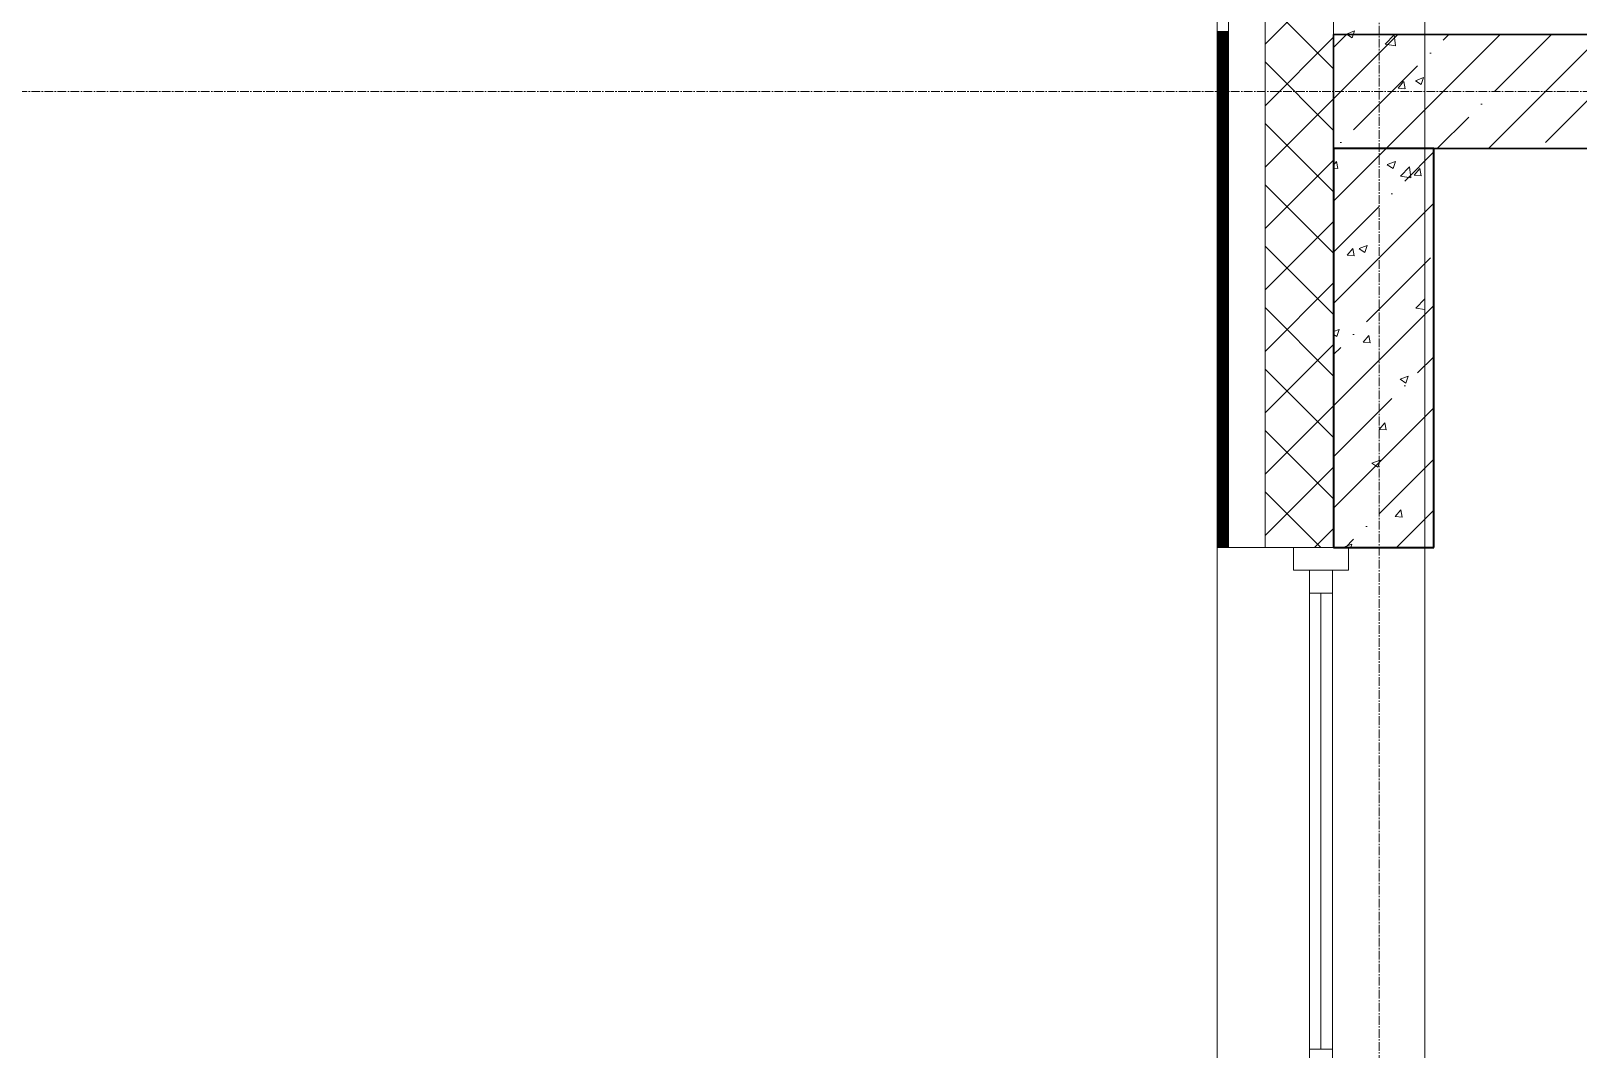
# Model space of a CAD drawing. Header units: millimetres. Extents: x -24360 to 609566, y -391049 to 148426.
# Drawn here: x -2955 to 436, y 61800 to 64033 of the extents above; entities that cross this region are included whole.
import ezdxf

# ---------------------------------------------------------------- set-up
doc = ezdxf.new("R2010")
doc.units = ezdxf.units.MM
doc.linetypes.add('CENTER2', pattern=[28.575, 19.05, -3.175, 3.175, -3.175])
doc.linetypes.add('HIDDEN2', pattern=[4.7625, 3.175, -1.5875])
doc.layers.get('Defpoints').update_dxf_attribs({"color": 140})
for name, color, linetype, lineweight in [('A-Wall_Материал_Газоблок_Контур', 250, 'Continuous', 0), ('АР_Колонны', 70, 'Continuous', 30), ('АР_Окна', 4, 'Continuous', 5), ('АР_Оси_РД_размер', 8, 'Continuous', 0), ('АР_Стены ЖБ', 7, 'Continuous', 30), ('АР_Стены ПЕНОблок', 52, 'Continuous', 20), ('АР_Тонкая', 254, 'Continuous', 5), ('АР_Утеплитель', 31, 'Continuous', 0), ('АР_Штриховка', 8, 'Continuous', 0)]:
    doc.layers.add(name, color=color, linetype=linetype, lineweight=lineweight)
doc.layers.add('АР_Оси_РД_100', color=7, linetype='Continuous', lineweight=0, true_color=0x525252)
doc.layers.add('РД_Оси_100', color=7, linetype='Continuous', lineweight=0, true_color=0x525252)
doc.styles.add('style1', font='ARIALN.TTF')
doc.dimstyles.new('Dim100_ареал', dxfattribs={"dimscale": 100, "dimtxt": 2.5, "dimasz": 1, "dimexe": 1, "dimexo": 1, "dimgap": 0.5, "dimtad": 1, "dimzin": 12, "dimdsep": 46, "dimtxsty": 'style1', "dimblk": 'ARCHTICK', "dimcen": 1, "dimdle": 1, "dimclrd": 256, "dimclre": 256, "dimaunit": 1, "dimadec": 0, "dimazin": 3, "dimtfac": 1, "dimtmove": 1, "dimatfit": 3, "dimldrblk": 'OPEN30', "dimfxl": 4, "dimfxlon": 1, "dimtolj": 1, "dimtzin": 0, "dimlwd": 9, "dimlwe": 9, "dimarcsym": 0})

# ---------------------------------------------------------------- blocks, each defined once
blk = doc.blocks.new('_ArchTick')
at = {"color": 0, "linetype": 'ByBlock', "const_width": 0.15}
blk.add_lwpolyline([(-0.5, -0.5), (0.5, 0.5)], dxfattribs=at)
blk = doc.blocks.new('*D157')
at = {"layer": 'Defpoints', "color": 0, "lineweight": 50, "transparency": 16777216}
for p in [(-4955, 63900), (-2955, 63900), (-2955, 13500)]:
    blk.add_point(p, dxfattribs=at)
at = {"layer": 'АР_Оси_РД_размер', "lineweight": 9, "transparency": 16777216}
for p, q in [((-4955, 13400), (-4955, 64000)), ((-4555, 63900), (-5055, 63900)), ((-4555, 13500), (-5055, 13500))]:
    blk.add_line(p, q, dxfattribs=at)
at = {"layer": 'АР_Оси_РД_размер', "lineweight": 9, "transparency": 16777216, "xscale": 100, "yscale": 100, "zscale": 100}
for p, rotation in [((-4955, 63900), 90), ((-4955, 13500), 270)]:
    blk.add_blockref('_ArchTick', p, dxfattribs=dict(at, rotation=rotation))
at = {"layer": 'АР_Оси_РД_размер', "color": 0, "transparency": 16777216, "insert": (-5132.6, 38700), "char_height": 250, "attachment_point": 5, "rotation": 90, "style": 'style1'}
blk.add_mtext('\\A1;50400', dxfattribs=at)
blk = doc.blocks.new('_Open30')
at = {"color": 0, "linetype": 'ByBlock', "lineweight": -2}
for p, q in [((-1, 0.268), (0, 0)), ((0, 0), (-1, -0.268)), ((0, 0), (-1, 0))]:
    blk.add_line(p, q, dxfattribs=at)
blk = doc.blocks.new('СОШ_2200_АР_ОСИ_М100_28.05.24')
at = {"layer": 'АР_Оси_РД_100', "linetype": 'CENTER2'}
blk.add_line((0, -6155), (0, 139938.679), dxfattribs=at)
blk.add_lwpolyline([(29555, 63900), (-5454.958, 63900), (-5954.958, 63750)], dxfattribs=at)
at = {"layer": 'АР_Оси_РД_размер'}
dim = blk.add_linear_dim(base=(-4954.958, 63900), p1=(-2954.958, 13500), p2=(-2954.958, 63900), angle=90, dimstyle='Dim100_ареал', dxfattribs=at)
dim.commit()
dim.dimension.update_dxf_attribs({"geometry": '*D157', "text_midpoint": (-5132.601, 38700)})

msp = doc.modelspace()

# ---------------------------------------------------------------- hatches: boundary and pattern name
at = {"layer": 'АР_Штриховка', "linetype": 'Continuous', "lineweight": 5, "true_color": 0x000000}
h = msp.add_hatch(dxfattribs=at)
h.set_pattern_fill('ANSI35', color=18, scale=25, style=0)
h.paths.add_polyline_path([(-100, 64025), (-100, 63775), (9634.302, 63775), (9634.302, 64025)], flags=0)
h.paths.add_polyline_path([(10734.302, 64025), (10734.302, 63775), (13025, 63775), (12775, 64025)], flags=0)
h = msp.add_hatch(dxfattribs=at)
h.set_pattern_fill('ANSI35', color=18, scale=25, style=0)
h.paths.add_polyline_path([(-100, 62900), (120, 62900), (120, 63775), (-100, 63775)], flags=0)

# ---------------------------------------------------------------- linework, layer by layer
at = {"layer": 'A-Wall_Материал_Газоблок_Контур', "color": 18, "linetype": 'Continuous', "lineweight": 0, "true_color": 0x000000}
for p, q in [((-355, 62900), (-355, 61700)), ((100, 61700), (100, 62900))]:
    msp.add_line(p, q, dxfattribs=at)
at = {"layer": 'АР_Колонны', "color": 18, "linetype": 'HIDDEN2', "lineweight": 25, "true_color": 0x000000}
for p, q in [((-100, 63775), (120, 63775)), ((-100, 62900), (-100, 63775)), ((120, 63775), (120, 62900)), ((120, 62900), (-100, 62900))]:
    msp.add_line(p, q, dxfattribs=at)
at = {"layer": 'АР_Колонны', "color": 18, "linetype": 'Continuous', "lineweight": 30, "true_color": 0x000000}
for p, q in [((120, 63775), (-100, 63775)), ((-100, 63775), (-100, 62900)), ((120, 62900), (120, 63775)), ((-100, 62900), (120, 62900))]:
    msp.add_line(p, q, dxfattribs=at)
at = {"layer": 'АР_Окна', "color": 18, "linetype": 'Continuous', "lineweight": 5, "true_color": 0x000000}
for p, q in [((-355, 62900), (-355, 61700)), ((100, 62900), (100, 61700)), ((-152.5, 62800), (-102.5, 62800)), ((-127.5, 62800), (-127.5, 61800)), ((-152.5, 61800), (-102.5, 61800))]:
    msp.add_line(p, q, dxfattribs=at)
for points in [[(-67.5, 62850), (-67.5, 62900), (-187.5, 62900), (-187.5, 62850)], [(-152.5, 62850), (-102.5, 62850), (-102.5, 61750), (-152.5, 61750)]]:
    msp.add_lwpolyline(points, close=True, dxfattribs=at)
at = {"layer": 'АР_Стены ЖБ', "color": 18, "linetype": 'Continuous', "lineweight": 30, "true_color": 0x000000}
for p, q in [((-100, 64025), (-100, 63775)), ((9634.302, 64025), (-100, 64025)), ((-100, 63775), (9634.302, 63775))]:
    msp.add_line(p, q, dxfattribs=at)
at = {"layer": 'АР_Стены ЖБ', "color": 18, "linetype": 'Continuous', "lineweight": 40, "true_color": 0x000000}
for p, q in [((120, 63775), (-100, 63775)), ((-100, 63775), (-100, 62900)), ((120, 62900), (120, 63775)), ((-100, 62900), (120, 62900))]:
    msp.add_line(p, q, dxfattribs=at)
at = {"layer": 'АР_Стены ПЕНОблок', "color": 18, "linetype": 'Continuous', "lineweight": 20, "true_color": 0x000000}
for p, q in [((-100, 64600), (-100, 62900)), ((100, 62900), (100, 64600)), ((-100, 62900), (100, 62900))]:
    msp.add_line(p, q, dxfattribs=at)
at = {"layer": 'АР_Тонкая', "color": 18, "linetype": 'Continuous', "lineweight": 5, "true_color": 0x000000}
for p, q in [((-355, 64600), (-355, 62900)), ((-330, 64600), (-330, 62900)), ((-330, 62900), (-330, 64600)), ((-250, 62900), (-250, 64600)), ((-355, 62900), (-330, 62900)), ((-330, 62900), (-250, 62900))]:
    msp.add_line(p, q, dxfattribs=at)
at = {"layer": 'АР_Утеплитель', "color": 18, "linetype": 'Continuous', "lineweight": 0, "true_color": 0x000000}
for p, q in [((-250, 64600), (-250, 62900)), ((-100, 62900), (-100, 64600)), ((-250, 62900), (-100, 62900))]:
    msp.add_line(p, q, dxfattribs=at)
at = {"layer": 'АР_Штриховка', "color": 18, "linetype": 'Continuous', "lineweight": 0, "true_color": 0x000000}
for p, q in [((-250, 64003.733), (-100, 64153.733)), ((-100, 63949.621), (-250, 64099.621)), ((-355, 64032), (-330, 64032)), ((-355, 64031), (-330, 64031)), ((-355, 64030), (-330, 64030)), ((-355, 64029), (-330, 64029)), ((-355, 64028), (-330, 64028)), ((-355, 64027), (-330, 64027)), ((-355, 64026), (-330, 64026)), ((-355, 64025), (-330, 64025)), ((-355, 64024), (-330, 64024)), ((-355, 64023), (-330, 64023)), ((-355, 64022), (-330, 64022)), ((-355, 64021), (-330, 64021)), ((-71.895, 64026.057), (-59.261, 64017.535)), ((-71.877, 64026.099), (-54.092, 64032.925)), ((-59.255, 64017.533), (-54.105, 64032.882)), ((13.359, 64004.017), (33.143, 64024.635)), ((35.988, 64000.518), (33.182, 64024.64)), ((-355, 64020), (-330, 64020)), ((-355, 64019), (-330, 64019)), ((-355, 64018), (-330, 64018)), ((-355, 64017), (-330, 64017)), ((-355, 64016), (-330, 64016)), ((-355, 64015), (-330, 64015)), ((-355, 64014), (-330, 64014)), ((-355, 64013), (-330, 64013)), ((-355, 64012), (-330, 64012)), ((-355, 64011), (-330, 64011)), ((-355, 64010), (-330, 64010)), ((-355, 64009), (-330, 64009)), ((-355, 64008), (-330, 64008)), ((-355, 64007), (-330, 64007)), ((-355, 64006), (-330, 64006)), ((-355, 64005), (-330, 64005)), ((-355, 64004), (-330, 64004)), ((-355, 64003), (-330, 64003)), ((-355, 64002), (-330, 64002)), ((-355, 64001), (-330, 64001)), ((-355, 64000), (-330, 64000)), ((-355, 63999), (-330, 63999)), ((-355, 63998), (-330, 63998)), ((-355, 63997), (-330, 63997)), ((-355, 63996), (-330, 63996)), ((-355, 63995), (-330, 63995)), ((-355, 63994), (-330, 63994)), ((-355, 63993), (-330, 63993)), ((-355, 63992), (-330, 63992)), ((-355, 63991), (-330, 63991)), ((-355, 63990), (-330, 63990)), ((-355, 63989), (-330, 63989)), ((-355, 63988), (-330, 63988)), ((-355, 63987), (-330, 63987)), ((-250, 63869.029), (-100, 64019.029)), ((13.388, 64003.955), (35.978, 64000.451)), ((-355, 63986), (-330, 63986)), ((-355, 63985), (-330, 63985)), ((-355, 63984), (-330, 63984)), ((-355, 63983), (-330, 63983)), ((-355, 63982), (-330, 63982)), ((-355, 63981), (-330, 63981)), ((-355, 63980), (-330, 63980)), ((-355, 63979), (-330, 63979)), ((-355, 63978), (-330, 63978)), ((-355, 63977), (-330, 63977)), ((-355, 63976), (-330, 63976)), ((-355, 63975), (-330, 63975)), ((-355, 63974), (-330, 63974)), ((-355, 63973), (-330, 63973)), ((-355, 63972), (-330, 63972)), ((-355, 63971), (-330, 63971)), ((-355, 63970), (-330, 63970)), ((-355, 63969), (-330, 63969)), ((-355, 63968), (-330, 63968)), ((-355, 63967), (-330, 63967)), ((-355, 63966), (-330, 63966)), ((-355, 63965), (-330, 63965)), ((-355, 63964), (-330, 63964)), ((-355, 63963), (-330, 63963)), ((-355, 63962), (-330, 63962)), ((-355, 63961), (-330, 63961)), ((-355, 63960), (-330, 63960)), ((-355, 63959), (-330, 63959)), ((-355, 63958), (-330, 63958)), ((-355, 63957), (-330, 63957)), ((-355, 63956), (-330, 63956)), ((-355, 63955), (-330, 63955)), ((-355, 63954), (-330, 63954)), ((-355, 63953), (-330, 63953)), ((-100, 63814.917), (-250, 63964.917)), ((-355, 63952), (-330, 63952)), ((-355, 63951), (-330, 63951)), ((-355, 63950), (-330, 63950)), ((-355, 63949), (-330, 63949)), ((-355, 63948), (-330, 63948)), ((-355, 63947), (-330, 63947)), ((-355, 63946), (-330, 63946)), ((-355, 63945), (-330, 63945)), ((-355, 63944), (-330, 63944)), ((-355, 63943), (-330, 63943)), ((-355, 63942), (-330, 63942)), ((-355, 63941), (-330, 63941)), ((-355, 63940), (-330, 63940)), ((-355, 63939), (-330, 63939)), ((-355, 63938), (-330, 63938)), ((-355, 63937), (-330, 63937)), ((-355, 63936), (-330, 63936)), ((-355, 63935), (-330, 63935)), ((-355, 63934), (-330, 63934)), ((-355, 63933), (-330, 63933)), ((-355, 63932), (-330, 63932)), ((-355, 63931), (-330, 63931)), ((-355, 63930), (-330, 63930)), ((-355, 63929), (-330, 63929)), ((-355, 63928), (-330, 63928)), ((-355, 63927), (-330, 63927)), ((-355, 63926), (-330, 63926)), ((-355, 63925), (-330, 63925)), ((-355, 63924), (-330, 63924)), ((-355, 63923), (-330, 63923)), ((-355, 63922), (-330, 63922)), ((-355, 63921), (-330, 63921)), ((-355, 63920), (-330, 63920)), ((-355, 63919), (-330, 63919)), ((41.425, 63907.348), (53.67, 63921.941)), ((56.759, 63906.047), (53.822, 63921.968)), ((79.719, 63923.792), (92.354, 63915.27)), ((79.738, 63923.833), (97.522, 63930.66)), ((92.359, 63915.268), (97.51, 63930.617)), ((-355, 63918), (-330, 63918)), ((-355, 63917), (-330, 63917)), ((-355, 63916), (-330, 63916)), ((-355, 63915), (-330, 63915)), ((-355, 63914), (-330, 63914)), ((-355, 63913), (-330, 63913)), ((-355, 63912), (-330, 63912)), ((-355, 63911), (-330, 63911)), ((-355, 63910), (-330, 63910)), ((-355, 63909), (-330, 63909)), ((-355, 63908), (-330, 63908)), ((-355, 63907), (-330, 63907)), ((-355, 63906), (-330, 63906)), ((-355, 63905), (-330, 63905)), ((-355, 63904), (-330, 63904)), ((-355, 63903), (-330, 63903)), ((-355, 63902), (-330, 63902)), ((-355, 63901), (-330, 63901)), ((-355, 63900), (-330, 63900)), ((-355, 63899), (-330, 63899)), ((-355, 63898), (-330, 63898)), ((-355, 63897), (-330, 63897)), ((-355, 63896), (-330, 63896)), ((-355, 63895), (-330, 63895)), ((-355, 63894), (-330, 63894)), ((-355, 63893), (-330, 63893)), ((-355, 63892), (-330, 63892)), ((-355, 63891), (-330, 63891)), ((-355, 63890), (-330, 63890)), ((-355, 63889), (-330, 63889)), ((-355, 63888), (-330, 63888)), ((-355, 63887), (-330, 63887)), ((-355, 63886), (-330, 63886)), ((41.425, 63907.347), (56.607, 63906.019)), ((-355, 63885), (-330, 63885)), ((-355, 63884), (-330, 63884)), ((-355, 63883), (-330, 63883)), ((-355, 63882), (-330, 63882)), ((-355, 63881), (-330, 63881)), ((-355, 63880), (-330, 63880)), ((-355, 63879), (-330, 63879)), ((-355, 63878), (-330, 63878)), ((-355, 63877), (-330, 63877)), ((-355, 63876), (-330, 63876)), ((-355, 63875), (-330, 63875)), ((-355, 63874), (-330, 63874)), ((-355, 63873), (-330, 63873)), ((-355, 63872), (-330, 63872)), ((-355, 63871), (-330, 63871)), ((-355, 63870), (-330, 63870)), ((-355, 63869), (-330, 63869)), ((-355, 63868), (-330, 63868)), ((-355, 63867), (-330, 63867)), ((-355, 63866), (-330, 63866)), ((-355, 63865), (-330, 63865)), ((-355, 63864), (-330, 63864)), ((-355, 63863), (-330, 63863)), ((-355, 63862), (-330, 63862)), ((-355, 63861), (-330, 63861)), ((-355, 63860), (-330, 63860)), ((-355, 63859), (-330, 63859)), ((-355, 63858), (-330, 63858)), ((-355, 63857), (-330, 63857)), ((-355, 63856), (-330, 63856)), ((-355, 63855), (-330, 63855)), ((-355, 63854), (-330, 63854)), ((-355, 63853), (-330, 63853)), ((-355, 63852), (-330, 63852)), ((-250, 63734.325), (-100, 63884.325)), ((-355, 63851), (-330, 63851)), ((-355, 63850), (-330, 63850)), ((-355, 63849), (-330, 63849)), ((-355, 63848), (-330, 63848)), ((-355, 63847), (-330, 63847)), ((-355, 63846), (-330, 63846)), ((-355, 63845), (-330, 63845)), ((-355, 63844), (-330, 63844)), ((-355, 63843), (-330, 63843)), ((-355, 63842), (-330, 63842)), ((-355, 63841), (-330, 63841)), ((-355, 63840), (-330, 63840)), ((-355, 63839), (-330, 63839)), ((-355, 63838), (-330, 63838)), ((-355, 63837), (-330, 63837)), ((-355, 63836), (-330, 63836)), ((-355, 63835), (-330, 63835)), ((-355, 63834), (-330, 63834)), ((-355, 63833), (-330, 63833)), ((-355, 63832), (-330, 63832)), ((-355, 63831), (-330, 63831)), ((-355, 63830), (-330, 63830)), ((-355, 63829), (-330, 63829)), ((-355, 63828), (-330, 63828)), ((-355, 63827), (-330, 63827)), ((-355, 63826), (-330, 63826)), ((-355, 63825), (-330, 63825)), ((-355, 63824), (-330, 63824)), ((-355, 63823), (-330, 63823)), ((-355, 63822), (-330, 63822)), ((-355, 63821), (-330, 63821)), ((-355, 63820), (-330, 63820)), ((-355, 63819), (-330, 63819)), ((-355, 63818), (-330, 63818)), ((-100, 63680.213), (-250, 63830.213)), ((-355, 63817), (-330, 63817)), ((-355, 63816), (-330, 63816)), ((-355, 63815), (-330, 63815)), ((-355, 63814), (-330, 63814)), ((-355, 63813), (-330, 63813)), ((-355, 63812), (-330, 63812)), ((-355, 63811), (-330, 63811)), ((-355, 63810), (-330, 63810)), ((-355, 63809), (-330, 63809)), ((-355, 63808), (-330, 63808)), ((-355, 63807), (-330, 63807)), ((-355, 63806), (-330, 63806)), ((-355, 63805), (-330, 63805)), ((-355, 63804), (-330, 63804)), ((-355, 63803), (-330, 63803)), ((-355, 63802), (-330, 63802)), ((-355, 63801), (-330, 63801)), ((-355, 63800), (-330, 63800)), ((-355, 63799), (-330, 63799)), ((-355, 63798), (-330, 63798)), ((-355, 63797), (-330, 63797)), ((-355, 63796), (-330, 63796)), ((-355, 63795), (-330, 63795)), ((-355, 63794), (-330, 63794)), ((-355, 63793), (-330, 63793)), ((-355, 63792), (-330, 63792)), ((-355, 63791), (-330, 63791)), ((-355, 63790), (-330, 63790)), ((-355, 63789), (-330, 63789)), ((-355, 63788), (-330, 63788)), ((-355, 63787), (-330, 63787)), ((-355, 63786), (-330, 63786)), ((-355, 63785), (-330, 63785)), ((-355, 63784), (-330, 63784)), ((-355, 63783), (-330, 63783)), ((-355, 63782), (-330, 63782)), ((-355, 63781), (-330, 63781)), ((-355, 63780), (-330, 63780)), ((-355, 63779), (-330, 63779)), ((-355, 63778), (-330, 63778)), ((-355, 63777), (-330, 63777)), ((-355, 63776), (-330, 63776)), ((-355, 63775), (-330, 63775)), ((-355, 63774), (-330, 63774)), ((-355, 63773), (-330, 63773)), ((-355, 63772), (-330, 63772)), ((-355, 63771), (-330, 63771)), ((-355, 63770), (-330, 63770)), ((-355, 63769), (-330, 63769)), ((-355, 63768), (-330, 63768)), ((-355, 63767), (-330, 63767)), ((-355, 63766), (-330, 63766)), ((-355, 63765), (-330, 63765)), ((-355, 63764), (-330, 63764)), ((-355, 63763), (-330, 63763)), ((-355, 63762), (-330, 63762)), ((-355, 63761), (-330, 63761)), ((-355, 63760), (-330, 63760)), ((-355, 63759), (-330, 63759)), ((-355, 63758), (-330, 63758)), ((-355, 63757), (-330, 63757)), ((-355, 63756), (-330, 63756)), ((-355, 63755), (-330, 63755)), ((-355, 63754), (-330, 63754)), ((-355, 63753), (-330, 63753)), ((-355, 63752), (-330, 63752)), ((-355, 63751), (-330, 63751)), ((-355, 63750), (-330, 63750)), ((-250, 63599.621), (-100, 63749.621)), ((-355, 63749), (-330, 63749)), ((-355, 63748), (-330, 63748)), ((-355, 63747), (-330, 63747)), ((-355, 63746), (-330, 63746)), ((-355, 63745), (-330, 63745)), ((-355, 63744), (-330, 63744)), ((-355, 63743), (-330, 63743)), ((-355, 63742), (-330, 63742)), ((-355, 63741), (-330, 63741)), ((-355, 63740), (-330, 63740)), ((-355, 63739), (-330, 63739)), ((-355, 63738), (-330, 63738)), ((-355, 63737), (-330, 63737)), ((-355, 63736), (-330, 63736)), ((-355, 63735), (-330, 63735)), ((-355, 63734), (-330, 63734)), ((-355, 63733), (-330, 63733)), ((-355, 63732), (-330, 63732)), ((-355, 63731), (-330, 63731)), ((-355, 63730), (-330, 63730)), ((-355, 63729), (-330, 63729)), ((-355, 63728), (-330, 63728)), ((-355, 63727), (-330, 63727)), ((-355, 63726), (-330, 63726)), ((-355, 63725), (-330, 63725)), ((-355, 63724), (-330, 63724)), ((-355, 63723), (-330, 63723)), ((-355, 63722), (-330, 63722)), ((-355, 63721), (-330, 63721)), ((-355, 63720), (-330, 63720)), ((-355, 63719), (-330, 63719)), ((-355, 63718), (-330, 63718)), ((-355, 63717), (-330, 63717)), ((-355, 63716), (-330, 63716)), ((-100, 63738.804), (-93.271, 63746.823)), ((-100, 63731.747), (-90.334, 63730.901)), ((-90.182, 63730.929), (-93.119, 63746.851)), ((17.917, 63739.604), (30.552, 63731.082)), ((17.936, 63739.645), (35.72, 63746.472)), ((30.557, 63731.08), (35.708, 63746.429)), ((47.034, 63714.548), (66.818, 63735.167)), ((69.663, 63711.049), (66.857, 63735.172)), ((76.668, 63716.291), (88.913, 63730.884)), ((76.668, 63716.29), (91.85, 63714.962)), ((92.002, 63714.99), (89.065, 63730.912)), ((-355, 63715), (-330, 63715)), ((-355, 63714), (-330, 63714)), ((-355, 63713), (-330, 63713)), ((-355, 63712), (-330, 63712)), ((-355, 63711), (-330, 63711)), ((-355, 63710), (-330, 63710)), ((-355, 63709), (-330, 63709)), ((-355, 63708), (-330, 63708)), ((-355, 63707), (-330, 63707)), ((-355, 63706), (-330, 63706)), ((-355, 63705), (-330, 63705)), ((-355, 63704), (-330, 63704)), ((-355, 63703), (-330, 63703)), ((-355, 63702), (-330, 63702)), ((-355, 63701), (-330, 63701)), ((-355, 63700), (-330, 63700)), ((-355, 63699), (-330, 63699)), ((-355, 63698), (-330, 63698)), ((-355, 63697), (-330, 63697)), ((-355, 63696), (-330, 63696)), ((-355, 63695), (-330, 63695)), ((-355, 63694), (-330, 63694)), ((-355, 63693), (-330, 63693)), ((-355, 63692), (-330, 63692)), ((-355, 63691), (-330, 63691)), ((-355, 63690), (-330, 63690)), ((-355, 63689), (-330, 63689)), ((-355, 63688), (-330, 63688)), ((-355, 63687), (-330, 63687)), ((-355, 63686), (-330, 63686)), ((-355, 63685), (-330, 63685)), ((-355, 63684), (-330, 63684)), ((-355, 63683), (-330, 63683)), ((-355, 63682), (-330, 63682)), ((-100, 63545.509), (-250, 63695.509)), ((47.063, 63714.487), (69.653, 63710.983)), ((-355, 63681), (-330, 63681)), ((-355, 63680), (-330, 63680)), ((-355, 63679), (-330, 63679)), ((-355, 63678), (-330, 63678)), ((-355, 63677), (-330, 63677)), ((-355, 63676), (-330, 63676)), ((-355, 63675), (-330, 63675)), ((-355, 63674), (-330, 63674)), ((-355, 63673), (-330, 63673)), ((-355, 63672), (-330, 63672)), ((-355, 63671), (-330, 63671)), ((-355, 63670), (-330, 63670)), ((-355, 63669), (-330, 63669)), ((-355, 63668), (-330, 63668)), ((-355, 63667), (-330, 63667)), ((-355, 63666), (-330, 63666)), ((-355, 63665), (-330, 63665)), ((-355, 63664), (-330, 63664)), ((-355, 63663), (-330, 63663)), ((-355, 63662), (-330, 63662)), ((-355, 63661), (-330, 63661)), ((-355, 63660), (-330, 63660)), ((-355, 63659), (-330, 63659)), ((-355, 63658), (-330, 63658)), ((-355, 63657), (-330, 63657)), ((-355, 63656), (-330, 63656)), ((-355, 63655), (-330, 63655)), ((-355, 63654), (-330, 63654)), ((-355, 63653), (-330, 63653)), ((-355, 63652), (-330, 63652)), ((-355, 63651), (-330, 63651)), ((-355, 63650), (-330, 63650)), ((-355, 63649), (-330, 63649)), ((-355, 63648), (-330, 63648)), ((-355, 63647), (-330, 63647)), ((-355, 63646), (-330, 63646)), ((-355, 63645), (-330, 63645)), ((-355, 63644), (-330, 63644)), ((-355, 63643), (-330, 63643)), ((-355, 63642), (-330, 63642)), ((-355, 63641), (-330, 63641)), ((-355, 63640), (-330, 63640)), ((-355, 63639), (-330, 63639)), ((-355, 63638), (-330, 63638)), ((-355, 63637), (-330, 63637)), ((-355, 63636), (-330, 63636)), ((-355, 63635), (-330, 63635)), ((-355, 63634), (-330, 63634)), ((-355, 63633), (-330, 63633)), ((-355, 63632), (-330, 63632)), ((-355, 63631), (-330, 63631)), ((-355, 63630), (-330, 63630)), ((-355, 63629), (-330, 63629)), ((-355, 63628), (-330, 63628)), ((-355, 63627), (-330, 63627)), ((-355, 63626), (-330, 63626)), ((-355, 63625), (-330, 63625)), ((-355, 63624), (-330, 63624)), ((-355, 63623), (-330, 63623)), ((-355, 63622), (-330, 63622)), ((-355, 63621), (-330, 63621)), ((-355, 63620), (-330, 63620)), ((-355, 63619), (-330, 63619)), ((-355, 63618), (-330, 63618)), ((-355, 63617), (-330, 63617)), ((-355, 63616), (-330, 63616)), ((-355, 63615), (-330, 63615)), ((-355, 63614), (-330, 63614)), ((-250, 63464.917), (-100, 63614.917)), ((-355, 63613), (-330, 63613)), ((-355, 63612), (-330, 63612)), ((-355, 63611), (-330, 63611)), ((-355, 63610), (-330, 63610)), ((-355, 63609), (-330, 63609)), ((-355, 63608), (-330, 63608)), ((-355, 63607), (-330, 63607)), ((-355, 63606), (-330, 63606)), ((-355, 63605), (-330, 63605)), ((-355, 63604), (-330, 63604)), ((-355, 63603), (-330, 63603)), ((-355, 63602), (-330, 63602)), ((-355, 63601), (-330, 63601)), ((-355, 63600), (-330, 63600)), ((-355, 63599), (-330, 63599)), ((-355, 63598), (-330, 63598)), ((-355, 63597), (-330, 63597)), ((-355, 63596), (-330, 63596)), ((-355, 63595), (-330, 63595)), ((-355, 63594), (-330, 63594)), ((-355, 63593), (-330, 63593)), ((-355, 63592), (-330, 63592)), ((-355, 63591), (-330, 63591)), ((-355, 63590), (-330, 63590)), ((-355, 63589), (-330, 63589)), ((-355, 63588), (-330, 63588)), ((-355, 63587), (-330, 63587)), ((-355, 63586), (-330, 63586)), ((-355, 63585), (-330, 63585)), ((-355, 63584), (-330, 63584)), ((-355, 63583), (-330, 63583)), ((-355, 63582), (-330, 63582)), ((-355, 63581), (-330, 63581)), ((-355, 63580), (-330, 63580)), ((-355, 63579), (-330, 63579)), ((-355, 63578), (-330, 63578)), ((-355, 63577), (-330, 63577)), ((-355, 63576), (-330, 63576)), ((-355, 63575), (-330, 63575)), ((-355, 63574), (-330, 63574)), ((-355, 63573), (-330, 63573)), ((-355, 63572), (-330, 63572)), ((-355, 63571), (-330, 63571)), ((-355, 63570), (-330, 63570)), ((-355, 63569), (-330, 63569)), ((-355, 63568), (-330, 63568)), ((-355, 63567), (-330, 63567)), ((-355, 63566), (-330, 63566)), ((-355, 63565), (-330, 63565)), ((-355, 63564), (-330, 63564)), ((-355, 63563), (-330, 63563)), ((-355, 63562), (-330, 63562)), ((-355, 63561), (-330, 63561)), ((-355, 63560), (-330, 63560)), ((-355, 63559), (-330, 63559)), ((-355, 63558), (-330, 63558)), ((-355, 63557), (-330, 63557)), ((-355, 63556), (-330, 63556)), ((-355, 63555), (-330, 63555)), ((-355, 63554), (-330, 63554)), ((-355, 63553), (-330, 63553)), ((-355, 63552), (-330, 63552)), ((-355, 63551), (-330, 63551)), ((-355, 63550), (-330, 63550)), ((-355, 63549), (-330, 63549)), ((-355, 63548), (-330, 63548)), ((-355, 63547), (-330, 63547)), ((-355, 63546), (-330, 63546)), ((-100, 63410.806), (-250, 63560.806)), ((-70.273, 63541.173), (-58.028, 63555.766)), ((-54.939, 63539.872), (-57.876, 63555.794)), ((-43.885, 63555.416), (-31.25, 63546.894)), ((-43.867, 63555.457), (-26.082, 63562.284)), ((-31.245, 63546.892), (-26.095, 63562.241)), ((-355, 63545), (-330, 63545)), ((-355, 63544), (-330, 63544)), ((-355, 63543), (-330, 63543)), ((-355, 63542), (-330, 63542)), ((-355, 63541), (-330, 63541)), ((-355, 63540), (-330, 63540)), ((-355, 63539), (-330, 63539)), ((-355, 63538), (-330, 63538)), ((-355, 63537), (-330, 63537)), ((-355, 63536), (-330, 63536)), ((-355, 63535), (-330, 63535)), ((-355, 63534), (-330, 63534)), ((-355, 63533), (-330, 63533)), ((-355, 63532), (-330, 63532)), ((-355, 63531), (-330, 63531)), ((-355, 63530), (-330, 63530)), ((-355, 63529), (-330, 63529)), ((-355, 63528), (-330, 63528)), ((-355, 63527), (-330, 63527)), ((-355, 63526), (-330, 63526)), ((-355, 63525), (-330, 63525)), ((-355, 63524), (-330, 63524)), ((-355, 63523), (-330, 63523)), ((-355, 63522), (-330, 63522)), ((-355, 63521), (-330, 63521)), ((-355, 63520), (-330, 63520)), ((-355, 63519), (-330, 63519)), ((-355, 63518), (-330, 63518)), ((-355, 63517), (-330, 63517)), ((-355, 63516), (-330, 63516)), ((-355, 63515), (-330, 63515)), ((-355, 63514), (-330, 63514)), ((-355, 63513), (-330, 63513)), ((-70.273, 63541.173), (-55.091, 63539.844)), ((-355, 63512), (-330, 63512)), ((-355, 63511), (-330, 63511)), ((-355, 63510), (-330, 63510)), ((-355, 63509), (-330, 63509)), ((-355, 63508), (-330, 63508)), ((-355, 63507), (-330, 63507)), ((-355, 63506), (-330, 63506)), ((-355, 63505), (-330, 63505)), ((-355, 63504), (-330, 63504)), ((-355, 63503), (-330, 63503)), ((-355, 63502), (-330, 63502)), ((-355, 63501), (-330, 63501)), ((-355, 63500), (-330, 63500)), ((-355, 63499), (-330, 63499)), ((-355, 63498), (-330, 63498)), ((-355, 63497), (-330, 63497)), ((-355, 63496), (-330, 63496)), ((-355, 63495), (-330, 63495)), ((-355, 63494), (-330, 63494)), ((-355, 63493), (-330, 63493)), ((-355, 63492), (-330, 63492)), ((-355, 63491), (-330, 63491)), ((-355, 63490), (-330, 63490)), ((-355, 63489), (-330, 63489)), ((-355, 63488), (-330, 63488)), ((-355, 63487), (-330, 63487)), ((-355, 63486), (-330, 63486)), ((-355, 63485), (-330, 63485)), ((-355, 63484), (-330, 63484)), ((-355, 63483), (-330, 63483)), ((-355, 63482), (-330, 63482)), ((-355, 63481), (-330, 63481)), ((-355, 63480), (-330, 63480)), ((-355, 63479), (-330, 63479)), ((-250, 63330.213), (-100, 63480.213)), ((-355, 63478), (-330, 63478)), ((-355, 63477), (-330, 63477)), ((-355, 63476), (-330, 63476)), ((-355, 63475), (-330, 63475)), ((-355, 63474), (-330, 63474)), ((-355, 63473), (-330, 63473)), ((-355, 63472), (-330, 63472)), ((-355, 63471), (-330, 63471)), ((-355, 63470), (-330, 63470)), ((-355, 63469), (-330, 63469)), ((-355, 63468), (-330, 63468)), ((-355, 63467), (-330, 63467)), ((-355, 63466), (-330, 63466)), ((-355, 63465), (-330, 63465)), ((-355, 63464), (-330, 63464)), ((-355, 63463), (-330, 63463)), ((-355, 63462), (-330, 63462)), ((-355, 63461), (-330, 63461)), ((-355, 63460), (-330, 63460)), ((-355, 63459), (-330, 63459)), ((-355, 63458), (-330, 63458)), ((-355, 63457), (-330, 63457)), ((-355, 63456), (-330, 63456)), ((-355, 63455), (-330, 63455)), ((-355, 63454), (-330, 63454)), ((-355, 63453), (-330, 63453)), ((-355, 63452), (-330, 63452)), ((-355, 63451), (-330, 63451)), ((-355, 63450), (-330, 63450)), ((-355, 63449), (-330, 63449)), ((-355, 63448), (-330, 63448)), ((-355, 63447), (-330, 63447)), ((-355, 63446), (-330, 63446)), ((-355, 63445), (-330, 63445)), ((80.709, 63425.08), (100, 63445.185)), ((-355, 63444), (-330, 63444)), ((-355, 63443), (-330, 63443)), ((-355, 63442), (-330, 63442)), ((-355, 63441), (-330, 63441)), ((-355, 63440), (-330, 63440)), ((-355, 63439), (-330, 63439)), ((-355, 63438), (-330, 63438)), ((-355, 63437), (-330, 63437)), ((-355, 63436), (-330, 63436)), ((-355, 63435), (-330, 63435)), ((-355, 63434), (-330, 63434)), ((-355, 63433), (-330, 63433)), ((-355, 63432), (-330, 63432)), ((-355, 63431), (-330, 63431)), ((-355, 63430), (-330, 63430)), ((-355, 63429), (-330, 63429)), ((-355, 63428), (-330, 63428)), ((-355, 63427), (-330, 63427)), ((-355, 63426), (-330, 63426)), ((-355, 63425), (-330, 63425)), ((-355, 63424), (-330, 63424)), ((-355, 63423), (-330, 63423)), ((-355, 63422), (-330, 63422)), ((-355, 63421), (-330, 63421)), ((-355, 63420), (-330, 63420)), ((-355, 63419), (-330, 63419)), ((-355, 63418), (-330, 63418)), ((-355, 63417), (-330, 63417)), ((-355, 63416), (-330, 63416)), ((-355, 63415), (-330, 63415)), ((-355, 63414), (-330, 63414)), ((-355, 63413), (-330, 63413)), ((-355, 63412), (-330, 63412)), ((-355, 63411), (-330, 63411)), ((-100, 63276.102), (-250, 63426.102)), ((80.738, 63425.019), (100, 63422.031)), ((-355, 63410), (-330, 63410)), ((-355, 63409), (-330, 63409)), ((-355, 63408), (-330, 63408)), ((-355, 63407), (-330, 63407)), ((-355, 63406), (-330, 63406)), ((-355, 63405), (-330, 63405)), ((-355, 63404), (-330, 63404)), ((-355, 63403), (-330, 63403)), ((-355, 63402), (-330, 63402)), ((-355, 63401), (-330, 63401)), ((-355, 63400), (-330, 63400)), ((-355, 63399), (-330, 63399)), ((-355, 63398), (-330, 63398)), ((-355, 63397), (-330, 63397)), ((-355, 63396), (-330, 63396)), ((-355, 63395), (-330, 63395)), ((-355, 63394), (-330, 63394)), ((-355, 63393), (-330, 63393)), ((-355, 63392), (-330, 63392)), ((-355, 63391), (-330, 63391)), ((-355, 63390), (-330, 63390)), ((-355, 63389), (-330, 63389)), ((-355, 63388), (-330, 63388)), ((-355, 63387), (-330, 63387)), ((-355, 63386), (-330, 63386)), ((-355, 63385), (-330, 63385)), ((-355, 63384), (-330, 63384)), ((-355, 63383), (-330, 63383)), ((-355, 63382), (-330, 63382)), ((-355, 63381), (-330, 63381)), ((-355, 63380), (-330, 63380)), ((-355, 63379), (-330, 63379)), ((-355, 63378), (-330, 63378)), ((-355, 63377), (-330, 63377)), ((-100, 63373.445), (-87.884, 63378.096)), ((-93.047, 63362.704), (-87.897, 63378.053)), ((-355, 63376), (-330, 63376)), ((-355, 63375), (-330, 63375)), ((-355, 63374), (-330, 63374)), ((-355, 63373), (-330, 63373)), ((-355, 63372), (-330, 63372)), ((-355, 63371), (-330, 63371)), ((-355, 63370), (-330, 63370)), ((-355, 63369), (-330, 63369)), ((-355, 63368), (-330, 63368)), ((-355, 63367), (-330, 63367)), ((-355, 63366), (-330, 63366)), ((-355, 63365), (-330, 63365)), ((-355, 63364), (-330, 63364)), ((-355, 63363), (-330, 63363)), ((-355, 63362), (-330, 63362)), ((-355, 63361), (-330, 63361)), ((-355, 63360), (-330, 63360)), ((-355, 63359), (-330, 63359)), ((-355, 63358), (-330, 63358)), ((-355, 63357), (-330, 63357)), ((-355, 63356), (-330, 63356)), ((-355, 63355), (-330, 63355)), ((-355, 63354), (-330, 63354)), ((-355, 63353), (-330, 63353)), ((-355, 63352), (-330, 63352)), ((-355, 63351), (-330, 63351)), ((-355, 63350), (-330, 63350)), ((-355, 63349), (-330, 63349)), ((-355, 63348), (-330, 63348)), ((-355, 63347), (-330, 63347)), ((-355, 63346), (-330, 63346)), ((-355, 63345), (-330, 63345)), ((-355, 63344), (-330, 63344)), ((-355, 63343), (-330, 63343)), ((-250, 63195.509), (-100, 63345.509)), ((-100, 63367.392), (-93.053, 63362.706)), ((-35.03, 63350.116), (-22.784, 63364.709)), ((-35.03, 63350.116), (-19.848, 63348.788)), ((-19.696, 63348.815), (-22.633, 63364.737)), ((-355, 63342), (-330, 63342)), ((-355, 63341), (-330, 63341)), ((-355, 63340), (-330, 63340)), ((-355, 63339), (-330, 63339)), ((-355, 63338), (-330, 63338)), ((-355, 63337), (-330, 63337)), ((-355, 63336), (-330, 63336)), ((-355, 63335), (-330, 63335)), ((-355, 63334), (-330, 63334)), ((-355, 63333), (-330, 63333)), ((-355, 63332), (-330, 63332)), ((-355, 63331), (-330, 63331)), ((-355, 63330), (-330, 63330)), ((-355, 63329), (-330, 63329)), ((-355, 63328), (-330, 63328)), ((-355, 63327), (-330, 63327)), ((-355, 63326), (-330, 63326)), ((-355, 63325), (-330, 63325)), ((-355, 63324), (-330, 63324)), ((-355, 63323), (-330, 63323)), ((-355, 63322), (-330, 63322)), ((-355, 63321), (-330, 63321)), ((-355, 63320), (-330, 63320)), ((-355, 63319), (-330, 63319)), ((-355, 63318), (-330, 63318)), ((-355, 63317), (-330, 63317)), ((-355, 63316), (-330, 63316)), ((-355, 63315), (-330, 63315)), ((-355, 63314), (-330, 63314)), ((-355, 63313), (-330, 63313)), ((-355, 63312), (-330, 63312)), ((-355, 63311), (-330, 63311)), ((-355, 63310), (-330, 63310)), ((-355, 63309), (-330, 63309)), ((-355, 63308), (-330, 63308)), ((-355, 63307), (-330, 63307)), ((-355, 63306), (-330, 63306)), ((-355, 63305), (-330, 63305)), ((-355, 63304), (-330, 63304)), ((-355, 63303), (-330, 63303)), ((-355, 63302), (-330, 63302)), ((-355, 63301), (-330, 63301)), ((-355, 63300), (-330, 63300)), ((-355, 63299), (-330, 63299)), ((-355, 63298), (-330, 63298)), ((-355, 63297), (-330, 63297)), ((-355, 63296), (-330, 63296)), ((-355, 63295), (-330, 63295)), ((-355, 63294), (-330, 63294)), ((-355, 63293), (-330, 63293)), ((-355, 63292), (-330, 63292)), ((-355, 63291), (-330, 63291)), ((-355, 63290), (-330, 63290)), ((-355, 63289), (-330, 63289)), ((-355, 63288), (-330, 63288)), ((-355, 63287), (-330, 63287)), ((-355, 63286), (-330, 63286)), ((-355, 63285), (-330, 63285)), ((-355, 63284), (-330, 63284)), ((-355, 63283), (-330, 63283)), ((-355, 63282), (-330, 63282)), ((-355, 63281), (-330, 63281)), ((-355, 63280), (-330, 63280)), ((-355, 63279), (-330, 63279)), ((-355, 63278), (-330, 63278)), ((-355, 63277), (-330, 63277)), ((-355, 63276), (-330, 63276)), ((-355, 63275), (-330, 63275)), ((-100, 63141.398), (-250, 63291.398)), ((45.946, 63269.004), (63.73, 63275.831)), ((58.568, 63260.439), (63.718, 63275.788)), ((-355, 63274), (-330, 63274)), ((-355, 63273), (-330, 63273)), ((-355, 63272), (-330, 63272)), ((-355, 63271), (-330, 63271)), ((-355, 63270), (-330, 63270)), ((-355, 63269), (-330, 63269)), ((-355, 63268), (-330, 63268)), ((-355, 63267), (-330, 63267)), ((-355, 63266), (-330, 63266)), ((-355, 63265), (-330, 63265)), ((-355, 63264), (-330, 63264)), ((-355, 63263), (-330, 63263)), ((-355, 63262), (-330, 63262)), ((-355, 63261), (-330, 63261)), ((-355, 63260), (-330, 63260)), ((-355, 63259), (-330, 63259)), ((-355, 63258), (-330, 63258)), ((-355, 63257), (-330, 63257)), ((-355, 63256), (-330, 63256)), ((-355, 63255), (-330, 63255)), ((-355, 63254), (-330, 63254)), ((-355, 63253), (-330, 63253)), ((-355, 63252), (-330, 63252)), ((-355, 63251), (-330, 63251)), ((-355, 63250), (-330, 63250)), ((-355, 63249), (-330, 63249)), ((-355, 63248), (-330, 63248)), ((-355, 63247), (-330, 63247)), ((-355, 63246), (-330, 63246)), ((-355, 63245), (-330, 63245)), ((-355, 63244), (-330, 63244)), ((-355, 63243), (-330, 63243)), ((-355, 63242), (-330, 63242)), ((-355, 63241), (-330, 63241)), ((45.927, 63268.963), (58.562, 63260.441)), ((-355, 63240), (-330, 63240)), ((-355, 63239), (-330, 63239)), ((-355, 63238), (-330, 63238)), ((-355, 63237), (-330, 63237)), ((-355, 63236), (-330, 63236)), ((-355, 63235), (-330, 63235)), ((-355, 63234), (-330, 63234)), ((-355, 63233), (-330, 63233)), ((-355, 63232), (-330, 63232)), ((-355, 63231), (-330, 63231)), ((-355, 63230), (-330, 63230)), ((-355, 63229), (-330, 63229)), ((-355, 63228), (-330, 63228)), ((-355, 63227), (-330, 63227)), ((-355, 63226), (-330, 63226)), ((-355, 63225), (-330, 63225)), ((-355, 63224), (-330, 63224)), ((-355, 63223), (-330, 63223)), ((-355, 63222), (-330, 63222)), ((-355, 63221), (-330, 63221)), ((-355, 63220), (-330, 63220)), ((-355, 63219), (-330, 63219)), ((-355, 63218), (-330, 63218)), ((-355, 63217), (-330, 63217)), ((-355, 63216), (-330, 63216)), ((-355, 63215), (-330, 63215)), ((-355, 63214), (-330, 63214)), ((-355, 63213), (-330, 63213)), ((-355, 63212), (-330, 63212)), ((-355, 63211), (-330, 63211)), ((-355, 63210), (-330, 63210)), ((-355, 63209), (-330, 63209)), ((-355, 63208), (-330, 63208)), ((-355, 63207), (-330, 63207)), ((-250, 63060.806), (-100, 63210.806)), ((-355, 63206), (-330, 63206)), ((-355, 63205), (-330, 63205)), ((-355, 63204), (-330, 63204)), ((-355, 63203), (-330, 63203)), ((-355, 63202), (-330, 63202)), ((-355, 63201), (-330, 63201)), ((-355, 63200), (-330, 63200)), ((-355, 63199), (-330, 63199)), ((-355, 63198), (-330, 63198)), ((-355, 63197), (-330, 63197)), ((-355, 63196), (-330, 63196)), ((-355, 63195), (-330, 63195)), ((-355, 63194), (-330, 63194)), ((-355, 63193), (-330, 63193)), ((-355, 63192), (-330, 63192)), ((-355, 63191), (-330, 63191)), ((-355, 63190), (-330, 63190)), ((-355, 63189), (-330, 63189)), ((-355, 63188), (-330, 63188)), ((-355, 63187), (-330, 63187)), ((-355, 63186), (-330, 63186)), ((-355, 63185), (-330, 63185)), ((-355, 63184), (-330, 63184)), ((-355, 63183), (-330, 63183)), ((-355, 63182), (-330, 63182)), ((-355, 63181), (-330, 63181)), ((-355, 63180), (-330, 63180)), ((-355, 63179), (-330, 63179)), ((-355, 63178), (-330, 63178)), ((-355, 63177), (-330, 63177)), ((-355, 63176), (-330, 63176)), ((-355, 63175), (-330, 63175)), ((-355, 63174), (-330, 63174)), ((-355, 63173), (-330, 63173)), ((0.214, 63159.059), (12.459, 63173.653)), ((15.547, 63157.758), (12.61, 63173.68)), ((-355, 63172), (-330, 63172)), ((-355, 63171), (-330, 63171)), ((-355, 63170), (-330, 63170)), ((-355, 63169), (-330, 63169)), ((-355, 63168), (-330, 63168)), ((-355, 63167), (-330, 63167)), ((-355, 63166), (-330, 63166)), ((-355, 63165), (-330, 63165)), ((-355, 63164), (-330, 63164)), ((-355, 63163), (-330, 63163)), ((-355, 63162), (-330, 63162)), ((-355, 63161), (-330, 63161)), ((-355, 63160), (-330, 63160)), ((-355, 63159), (-330, 63159)), ((-355, 63158), (-330, 63158)), ((-355, 63157), (-330, 63157)), ((-355, 63156), (-330, 63156)), ((-355, 63155), (-330, 63155)), ((-355, 63154), (-330, 63154)), ((-355, 63153), (-330, 63153)), ((-355, 63152), (-330, 63152)), ((-355, 63151), (-330, 63151)), ((-355, 63150), (-330, 63150)), ((-355, 63149), (-330, 63149)), ((-355, 63148), (-330, 63148)), ((-355, 63147), (-330, 63147)), ((-355, 63146), (-330, 63146)), ((-355, 63145), (-330, 63145)), ((-355, 63144), (-330, 63144)), ((-355, 63143), (-330, 63143)), ((-355, 63142), (-330, 63142)), ((-355, 63141), (-330, 63141)), ((-355, 63140), (-330, 63140)), ((-100, 63006.694), (-250, 63156.694)), ((0.214, 63159.059), (15.396, 63157.731)), ((-355, 63139), (-330, 63139)), ((-355, 63138), (-330, 63138)), ((-355, 63137), (-330, 63137)), ((-355, 63136), (-330, 63136)), ((-355, 63135), (-330, 63135)), ((-355, 63134), (-330, 63134)), ((-355, 63133), (-330, 63133)), ((-355, 63132), (-330, 63132)), ((-355, 63131), (-330, 63131)), ((-355, 63130), (-330, 63130)), ((-355, 63129), (-330, 63129)), ((-355, 63128), (-330, 63128)), ((-355, 63127), (-330, 63127)), ((-355, 63126), (-330, 63126)), ((-355, 63125), (-330, 63125)), ((-355, 63124), (-330, 63124)), ((-355, 63123), (-330, 63123)), ((-355, 63122), (-330, 63122)), ((-355, 63121), (-330, 63121)), ((-355, 63120), (-330, 63120)), ((-355, 63119), (-330, 63119)), ((-355, 63118), (-330, 63118)), ((-355, 63117), (-330, 63117)), ((-355, 63116), (-330, 63116)), ((-355, 63115), (-330, 63115)), ((-355, 63114), (-330, 63114)), ((-355, 63113), (-330, 63113)), ((-355, 63112), (-330, 63112)), ((-355, 63111), (-330, 63111)), ((-355, 63110), (-330, 63110)), ((-355, 63109), (-330, 63109)), ((-355, 63108), (-330, 63108)), ((-355, 63107), (-330, 63107)), ((-355, 63106), (-330, 63106)), ((-355, 63105), (-330, 63105)), ((-355, 63104), (-330, 63104)), ((-355, 63103), (-330, 63103)), ((-355, 63102), (-330, 63102)), ((-355, 63101), (-330, 63101)), ((-355, 63100), (-330, 63100)), ((-355, 63099), (-330, 63099)), ((-355, 63098), (-330, 63098)), ((-355, 63097), (-330, 63097)), ((-355, 63096), (-330, 63096)), ((-355, 63095), (-330, 63095)), ((-355, 63094), (-330, 63094)), ((-355, 63093), (-330, 63093)), ((-355, 63092), (-330, 63092)), ((-355, 63091), (-330, 63091)), ((-355, 63090), (-330, 63090)), ((-355, 63089), (-330, 63089)), ((-355, 63088), (-330, 63088)), ((-355, 63087), (-330, 63087)), ((-355, 63086), (-330, 63086)), ((-355, 63085), (-330, 63085)), ((-355, 63084), (-330, 63084)), ((-355, 63083), (-330, 63083)), ((-355, 63082), (-330, 63082)), ((-355, 63081), (-330, 63081)), ((-355, 63080), (-330, 63080)), ((-355, 63079), (-330, 63079)), ((-355, 63078), (-330, 63078)), ((-355, 63077), (-330, 63077)), ((-355, 63076), (-330, 63076)), ((-355, 63075), (-330, 63075)), ((-355, 63074), (-330, 63074)), ((-355, 63073), (-330, 63073)), ((-355, 63072), (-330, 63072)), ((-250, 62926.102), (-100, 63076.102)), ((-15.875, 63084.775), (-3.24, 63076.253)), ((-15.856, 63084.816), (1.928, 63091.643)), ((-3.234, 63076.251), (1.916, 63091.6)), ((-355, 63071), (-330, 63071)), ((-355, 63070), (-330, 63070)), ((-355, 63069), (-330, 63069)), ((-355, 63068), (-330, 63068)), ((-355, 63067), (-330, 63067)), ((-355, 63066), (-330, 63066)), ((-355, 63065), (-330, 63065)), ((-355, 63064), (-330, 63064)), ((-355, 63063), (-330, 63063)), ((-355, 63062), (-330, 63062)), ((-355, 63061), (-330, 63061)), ((-355, 63060), (-330, 63060)), ((-355, 63059), (-330, 63059)), ((-355, 63058), (-330, 63058)), ((-355, 63057), (-330, 63057)), ((-355, 63056), (-330, 63056)), ((-355, 63055), (-330, 63055)), ((-355, 63054), (-330, 63054)), ((-355, 63053), (-330, 63053)), ((-355, 63052), (-330, 63052)), ((-355, 63051), (-330, 63051)), ((-355, 63050), (-330, 63050)), ((-355, 63049), (-330, 63049)), ((-355, 63048), (-330, 63048)), ((-355, 63047), (-330, 63047)), ((-355, 63046), (-330, 63046)), ((-355, 63045), (-330, 63045)), ((-355, 63044), (-330, 63044)), ((-355, 63043), (-330, 63043)), ((-355, 63042), (-330, 63042)), ((-355, 63041), (-330, 63041)), ((-355, 63040), (-330, 63040)), ((-355, 63039), (-330, 63039)), ((-355, 63038), (-330, 63038)), ((-355, 63037), (-330, 63037)), ((-355, 63036), (-330, 63036)), ((-355, 63035), (-330, 63035)), ((-355, 63034), (-330, 63034)), ((-355, 63033), (-330, 63033)), ((-355, 63032), (-330, 63032)), ((-355, 63031), (-330, 63031)), ((-355, 63030), (-330, 63030)), ((-355, 63029), (-330, 63029)), ((-355, 63028), (-330, 63028)), ((-355, 63027), (-330, 63027)), ((-355, 63026), (-330, 63026)), ((-355, 63025), (-330, 63025)), ((-355, 63024), (-330, 63024)), ((-355, 63023), (-330, 63023)), ((-355, 63022), (-330, 63022)), ((-355, 63021), (-330, 63021)), ((-355, 63020), (-330, 63020)), ((-355, 63019), (-330, 63019)), ((-355, 63018), (-330, 63018)), ((-355, 63017), (-330, 63017)), ((-355, 63016), (-330, 63016)), ((-355, 63015), (-330, 63015)), ((-355, 63014), (-330, 63014)), ((-355, 63013), (-330, 63013)), ((-355, 63012), (-330, 63012)), ((-355, 63011), (-330, 63011)), ((-355, 63010), (-330, 63010)), ((-355, 63009), (-330, 63009)), ((-355, 63008), (-330, 63008)), ((-355, 63007), (-330, 63007)), ((-355, 63006), (-330, 63006)), ((-355, 63005), (-330, 63005)), ((-355, 63004), (-330, 63004)), ((-128.01, 62900), (-250, 63021.99)), ((-355, 63003), (-330, 63003)), ((-355, 63002), (-330, 63002)), ((-355, 63001), (-330, 63001)), ((-355, 63000), (-330, 63000)), ((-355, 62999), (-330, 62999)), ((-355, 62998), (-330, 62998)), ((-355, 62997), (-330, 62997)), ((-355, 62996), (-330, 62996)), ((-355, 62995), (-330, 62995)), ((-355, 62994), (-330, 62994)), ((-355, 62993), (-330, 62993)), ((-355, 62992), (-330, 62992)), ((-355, 62991), (-330, 62991)), ((-355, 62990), (-330, 62990)), ((-355, 62989), (-330, 62989)), ((-355, 62988), (-330, 62988)), ((-355, 62987), (-330, 62987)), ((-355, 62986), (-330, 62986)), ((-355, 62985), (-330, 62985)), ((-355, 62984), (-330, 62984)), ((-355, 62983), (-330, 62983)), ((-355, 62982), (-330, 62982)), ((-355, 62981), (-330, 62981)), ((-355, 62980), (-330, 62980)), ((-355, 62979), (-330, 62979)), ((-355, 62978), (-330, 62978)), ((-355, 62977), (-330, 62977)), ((-355, 62976), (-330, 62976)), ((-355, 62975), (-330, 62975)), ((-355, 62974), (-330, 62974)), ((-355, 62973), (-330, 62973)), ((-355, 62972), (-330, 62972)), ((-355, 62971), (-330, 62971)), ((-355, 62970), (-330, 62970)), ((35.457, 62968.003), (47.702, 62982.596)), ((50.789, 62966.702), (47.852, 62982.623)), ((-355, 62969), (-330, 62969)), ((-355, 62968), (-330, 62968)), ((-355, 62967), (-330, 62967)), ((-355, 62966), (-330, 62966)), ((-355, 62965), (-330, 62965)), ((-355, 62964), (-330, 62964)), ((-355, 62963), (-330, 62963)), ((-355, 62962), (-330, 62962)), ((-355, 62961), (-330, 62961)), ((-355, 62960), (-330, 62960)), ((-355, 62959), (-330, 62959)), ((-355, 62958), (-330, 62958)), ((-355, 62957), (-330, 62957)), ((-355, 62956), (-330, 62956)), ((-355, 62955), (-330, 62955)), ((-355, 62954), (-330, 62954)), ((-355, 62953), (-330, 62953)), ((-355, 62952), (-330, 62952)), ((-355, 62951), (-330, 62951)), ((-355, 62950), (-330, 62950)), ((-355, 62949), (-330, 62949)), ((-355, 62948), (-330, 62948)), ((-355, 62947), (-330, 62947)), ((-355, 62946), (-330, 62946)), ((-355, 62945), (-330, 62945)), ((-355, 62944), (-330, 62944)), ((-355, 62943), (-330, 62943)), ((-355, 62942), (-330, 62942)), ((-355, 62941), (-330, 62941)), ((-355, 62940), (-330, 62940)), ((-355, 62939), (-330, 62939)), ((-355, 62938), (-330, 62938)), ((-355, 62937), (-330, 62937)), ((-355, 62936), (-330, 62936)), ((-141.398, 62900), (-100, 62941.398)), ((35.457, 62968.002), (50.639, 62966.674)), ((-355, 62935), (-330, 62935)), ((-355, 62934), (-330, 62934)), ((-355, 62933), (-330, 62933)), ((-355, 62932), (-330, 62932)), ((-355, 62931), (-330, 62931)), ((-355, 62930), (-330, 62930)), ((-355, 62929), (-330, 62929)), ((-355, 62928), (-330, 62928)), ((-355, 62927), (-330, 62927)), ((-355, 62926), (-330, 62926)), ((-355, 62925), (-330, 62925)), ((-355, 62924), (-330, 62924)), ((-355, 62923), (-330, 62923)), ((-355, 62922), (-330, 62922)), ((-355, 62921), (-330, 62921)), ((-355, 62920), (-330, 62920)), ((-355, 62919), (-330, 62919)), ((-355, 62918), (-330, 62918)), ((-355, 62917), (-330, 62917)), ((-355, 62916), (-330, 62916)), ((-355, 62915), (-330, 62915)), ((-355, 62914), (-330, 62914)), ((-355, 62913), (-330, 62913)), ((-355, 62912), (-330, 62912)), ((-355, 62911), (-330, 62911)), ((-355, 62910), (-330, 62910)), ((-355, 62909), (-330, 62909)), ((-355, 62908), (-330, 62908)), ((-355, 62907), (-330, 62907)), ((-355, 62906), (-330, 62906)), ((-355, 62905), (-330, 62905)), ((-355, 62904), (-330, 62904)), ((-355, 62903), (-330, 62903)), ((-355, 62902), (-330, 62902)), ((-77.658, 62900.628), (-59.874, 62907.454)), ((-62.373, 62900), (-59.886, 62907.412)), ((-355, 62901), (-330, 62901)), ((-355, 62900), (-330, 62900)), ((-77.677, 62900.587), (-76.806, 62900))]:
    msp.add_line(p, q, dxfattribs=at)

# ---------------------------------------------------------------- block references
at = {"layer": 'РД_Оси_100'}
msp.add_blockref('СОШ_2200_АР_ОСИ_М100_28.05.24', (0, 0), dxfattribs=at)

doc.saveas('drawing.dxf')
